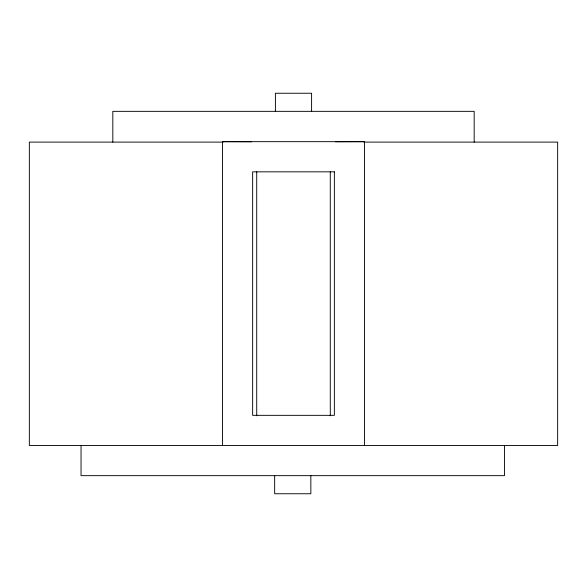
<?xml version="1.0" encoding="UTF-8"?>
<svg xmlns="http://www.w3.org/2000/svg" width="587" height="587" viewBox="0 0 587 587"><rect width="100%" height="100%" fill="white"/><g stroke="black" fill="none" stroke-linecap="round" stroke-linejoin="round"><path stroke-width="0.88" d="M335.382 141.761L364.52 141.672L364.52 445.496M222.48 445.496L222.48 141.672L364.52 141.672M223.133 142.105L29.35 142.105L29.35 445.496L557.65 445.496L557.65 142.105L363.867 142.105M222.48 141.672L251.618 141.761M504.468 445.496L504.468 475.653L81.043 475.653L81.043 445.496M474.179 142.105L474.179 111.347L112.821 111.347L112.821 142.105M330.283 171.83L330.283 415.772M311.594 111.347L311.594 93.245L275.406 93.245L275.406 111.347M310.846 475.653L310.846 493.755L274.657 493.755L274.657 475.653M256.717 171.83L256.717 415.772M334.363 171.83L252.637 171.83L252.637 415.339L334.363 415.339L334.363 171.83"/></g></svg>
